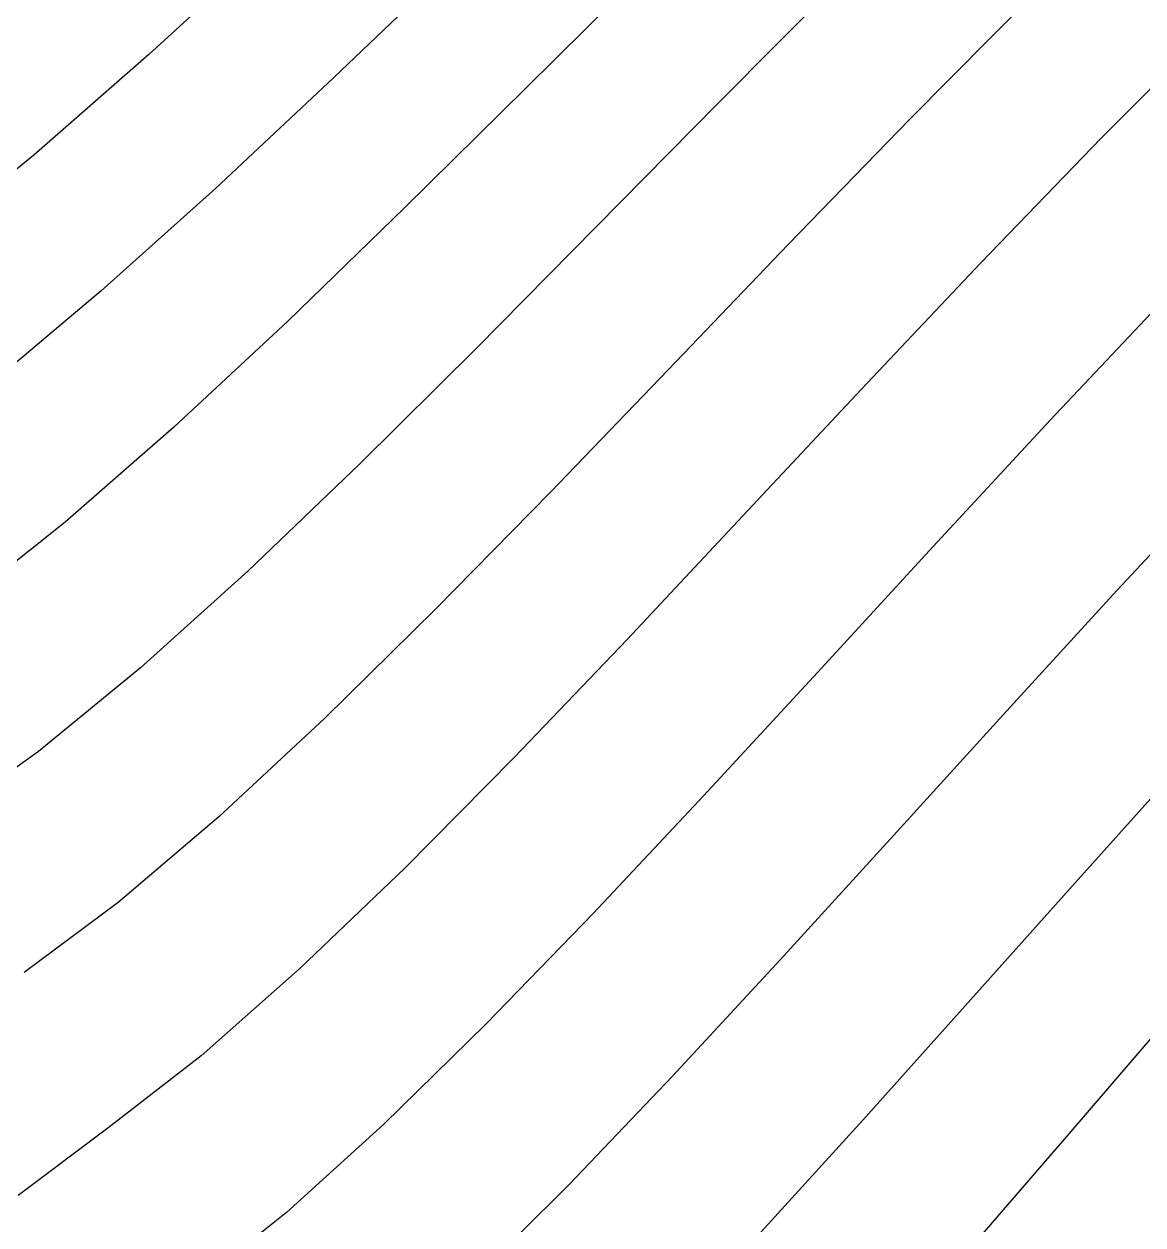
# Model space of a CAD drawing. Extents: x -607 to 1285, y -867 to 355.
# Drawn here: x 70.9 to 219.9, y -53.5 to 106.5 of the extents above; entities that cross this region are included whole.
import ezdxf

# ---------------------------------------------------------------- set-up
doc = ezdxf.new("R2010")
doc.units = 0
for name, color, linetype in [('0_3112', 7, 'CONTINUOUS'), ('0_3113', 7, 'CONTINUOUS'), ('0_3114', 7, 'CONTINUOUS'), ('0_3215', 7, 'CONTINUOUS'), ('0_3216', 7, 'CONTINUOUS'), ('0_3217', 7, 'CONTINUOUS'), ('0_3218', 7, 'CONTINUOUS'), ('0_3318', 7, 'CONTINUOUS'), ('0_3319', 7, 'CONTINUOUS'), ('0_3320', 7, 'CONTINUOUS'), ('0_3321', 7, 'CONTINUOUS'), ('0_3322', 7, 'CONTINUOUS'), ('0_3323', 7, 'CONTINUOUS'), ('0_3421', 7, 'CONTINUOUS'), ('0_3422', 7, 'CONTINUOUS'), ('0_3423', 7, 'CONTINUOUS'), ('0_3424', 7, 'CONTINUOUS'), ('0_3425', 7, 'CONTINUOUS'), ('0_3426', 7, 'CONTINUOUS'), ('0_3427', 7, 'CONTINUOUS'), ('0_3428', 7, 'CONTINUOUS'), ('0_3524', 7, 'CONTINUOUS'), ('0_3525', 7, 'CONTINUOUS'), ('0_3526', 7, 'CONTINUOUS'), ('0_3527', 7, 'CONTINUOUS'), ('0_3528', 7, 'CONTINUOUS'), ('0_3529', 7, 'CONTINUOUS'), ('0_3530', 7, 'CONTINUOUS'), ('0_3531', 7, 'CONTINUOUS'), ('0_3532', 7, 'CONTINUOUS'), ('0_3533', 7, 'CONTINUOUS'), ('0_3627', 7, 'CONTINUOUS'), ('0_3628', 7, 'CONTINUOUS'), ('0_3629', 7, 'CONTINUOUS'), ('0_3630', 7, 'CONTINUOUS'), ('0_3631', 7, 'CONTINUOUS'), ('0_3632', 7, 'CONTINUOUS'), ('0_3633', 7, 'CONTINUOUS'), ('0_3634', 7, 'CONTINUOUS'), ('0_3635', 7, 'CONTINUOUS'), ('0_3636', 7, 'CONTINUOUS'), ('0_3732', 7, 'CONTINUOUS'), ('0_3733', 7, 'CONTINUOUS'), ('0_3734', 7, 'CONTINUOUS'), ('0_3735', 7, 'CONTINUOUS'), ('0_3736', 7, 'CONTINUOUS'), ('0_3737', 7, 'CONTINUOUS'), ('0_3738', 7, 'CONTINUOUS'), ('0_3739', 7, 'CONTINUOUS'), ('0_3740', 7, 'CONTINUOUS'), ('0_3836', 7, 'CONTINUOUS'), ('0_3837', 7, 'CONTINUOUS'), ('0_3838', 7, 'CONTINUOUS'), ('0_3839', 7, 'CONTINUOUS'), ('0_3840', 7, 'CONTINUOUS'), ('0_3841', 7, 'CONTINUOUS'), ('0_3842', 7, 'CONTINUOUS'), ('0_3940', 7, 'CONTINUOUS'), ('0_3941', 7, 'CONTINUOUS'), ('0_3942', 7, 'CONTINUOUS'), ('0_3943', 7, 'CONTINUOUS'), ('0_4044', 7, 'CONTINUOUS'), ('0_4045', 7, 'CONTINUOUS')]:
    doc.layers.add(name, color=color, linetype=linetype)

msp = doc.modelspace()

# ---------------------------------------------------------------- linework, layer by layer
at = {"layer": '0_3112'}
msp.add_polyline3d([(103.3907, 116.9727, -2628.6626), (87.5241, 102.4648, -2626.3333)], dxfattribs=at)
at = {"layer": '0_3113'}
msp.add_polyline3d([(87.5241, 102.4648, -2626.3333), (72.2041, 89.055, -2623.5151)], dxfattribs=at)
at = {"layer": '0_3114'}
msp.add_polyline3d([(72.2041, 89.055, -2623.5151), (57.5472, 77.1072, -2619.9802)], dxfattribs=at)
at = {"layer": '0_3215'}
msp.add_polyline3d([(128.3016, 114.8452, -2608.6123), (112.1296, 99.375, -2606.9202)], dxfattribs=at)
at = {"layer": '0_3216'}
msp.add_polyline3d([(112.1296, 99.375, -2606.9202), (96.3867, 84.6322, -2604.9563)], dxfattribs=at)
at = {"layer": '0_3217'}
msp.add_polyline3d([(96.3867, 84.6322, -2604.9563), (81.1893, 70.9728, -2602.489)], dxfattribs=at)
at = {"layer": '0_3218'}
msp.add_polyline3d([(81.1893, 70.9728, -2602.489), (66.6542, 58.7529, -2599.2866)], dxfattribs=at)
at = {"layer": '0_3318'}
msp.add_polyline3d([(154.1157, 114.236, -2587.8655), (137.7207, 97.9598, -2586.796)], dxfattribs=at)
at = {"layer": '0_3319'}
msp.add_polyline3d([(137.7207, 97.9598, -2586.796), (121.6356, 82.061, -2585.673)], dxfattribs=at)
at = {"layer": '0_3320'}
msp.add_polyline3d([(121.6356, 82.061, -2585.673), (105.9748, 66.8911, -2584.2559)], dxfattribs=at)
at = {"layer": '0_3321'}
msp.add_polyline3d([(105.9748, 66.8911, -2584.2559), (90.8528, 52.8018, -2582.302)], dxfattribs=at)
at = {"layer": '0_3322'}
msp.add_polyline3d([(90.8528, 52.8018, -2582.302), (76.3842, 40.1445, -2579.5696)], dxfattribs=at)
at = {"layer": '0_3323'}
msp.add_polyline3d([(76.3842, 40.1445, -2579.5696), (62.6833, 29.2709, -2575.817)], dxfattribs=at)
at = {"layer": '0_3421'}
msp.add_polyline3d([(179.7028, 112.4512, -2567.9392), (163.2917, 95.9352, -2567.1626)], dxfattribs=at)
at = {"layer": '0_3422'}
msp.add_polyline3d([(163.2917, 95.9352, -2567.1626), (147.0742, 79.454, -2566.5713)], dxfattribs=at)
at = {"layer": '0_3423'}
msp.add_polyline3d([(147.0742, 79.454, -2566.5713), (131.1632, 63.3513, -2565.9175)], dxfattribs=at)
at = {"layer": '0_3424'}
msp.add_polyline3d([(131.1632, 63.3513, -2565.9175), (115.6714, 47.9709, -2564.953)], dxfattribs=at)
at = {"layer": '0_3425'}
msp.add_polyline3d([(115.6714, 47.9709, -2564.953), (100.7117, 33.6565, -2563.4294)], dxfattribs=at)
at = {"layer": '0_3426'}
msp.add_polyline3d([(100.7117, 33.6565, -2563.4294), (86.3969, 20.7517, -2561.0996)], dxfattribs=at)
at = {"layer": '0_3427'}
msp.add_polyline3d([(86.3969, 20.7517, -2561.0996), (72.8398, 9.6002, -2557.715)], dxfattribs=at)
at = {"layer": '0_3428'}
msp.add_polyline3d([(72.8398, 9.6002, -2557.715), (60.1533, 0.546, -2553.0278)], dxfattribs=at)
at = {"layer": '0_3524'}
msp.add_polyline3d([(205.1317, 110.2669, -2548.1357), (188.865, 93.845, -2547.478)], dxfattribs=at)
at = {"layer": '0_3525'}
msp.add_polyline3d([(188.865, 93.845, -2547.478), (172.6817, 77.1307, -2547.259)], dxfattribs=at)
at = {"layer": '0_3526'}
msp.add_polyline3d([(172.6817, 77.1307, -2547.259), (156.6909, 60.4601, -2547.2224)], dxfattribs=at)
at = {"layer": '0_3527'}
msp.add_polyline3d([(156.6909, 60.4601, -2547.2224), (141.0016, 44.1689, -2547.111)], dxfattribs=at)
at = {"layer": '0_3528'}
msp.add_polyline3d([(141.0016, 44.1689, -2547.111), (125.7228, 28.5929, -2546.6685)], dxfattribs=at)
at = {"layer": '0_3529'}
msp.add_polyline3d([(125.7228, 28.5929, -2546.6685), (110.9634, 14.068, -2545.6375)], dxfattribs=at)
at = {"layer": '0_3530'}
msp.add_polyline3d([(110.9634, 14.068, -2545.6375), (96.8325, 0.9301, -2543.7617)], dxfattribs=at)
at = {"layer": '0_3531'}
msp.add_polyline3d([(96.8325, 0.9301, -2543.7617), (83.4391, -10.4849, -2540.7842)], dxfattribs=at)
at = {"layer": '0_3532'}
msp.add_polyline3d([(83.4391, -10.4849, -2540.7842), (70.8922, -19.8413, -2536.4485)], dxfattribs=at)
at = {"layer": '0_3533'}
msp.add_polyline3d([(82.0682, -40.5655, -2521.0808), (70.1056, -49.5405, -2516.8599)], dxfattribs=at)
at = {"layer": '0_3627'}
msp.add_polyline3d([(230.3644, 107.3436, -2528.8225), (214.3596, 91.3351, -2528.0422)], dxfattribs=at)
at = {"layer": '0_3628'}
msp.add_polyline3d([(214.3596, 91.3351, -2528.0422), (198.338, 74.7238, -2527.974)], dxfattribs=at)
at = {"layer": '0_3629'}
msp.add_polyline3d([(198.338, 74.7238, -2527.974), (182.4038, 57.8369, -2528.3516)], dxfattribs=at)
at = {"layer": '0_3630'}
msp.add_polyline3d([(182.4038, 57.8369, -2528.3516), (166.6614, 41.0023, -2528.9084)], dxfattribs=at)
at = {"layer": '0_3631'}
msp.add_polyline3d([(166.6614, 41.0023, -2528.9084), (151.2148, 24.5475, -2529.3774)], dxfattribs=at)
at = {"layer": '0_3632'}
msp.add_polyline3d([(151.2148, 24.5475, -2529.3774), (136.1683, 8.7999, -2529.4927)], dxfattribs=at)
at = {"layer": '0_3633'}
msp.add_polyline3d([(136.1683, 8.7999, -2529.4927), (121.6262, -5.9128, -2528.987)], dxfattribs=at)
at = {"layer": '0_3634'}
msp.add_polyline3d([(121.6262, -5.9128, -2528.987), (107.6926, -19.263, -2527.5942)], dxfattribs=at)
at = {"layer": '0_3635'}
msp.add_polyline3d([(107.6926, -19.263, -2527.5942), (94.4718, -30.9232, -2525.0476)], dxfattribs=at)
at = {"layer": '0_3636'}
msp.add_polyline3d([(94.4718, -30.9232, -2525.0476), (82.0681, -40.5657, -2521.0808)], dxfattribs=at)
at = {"layer": '0_3732'}
msp.add_polyline3d([(223.276, 70.3395, -2510.1055), (207.5849, 53.7601, -2510.5042)], dxfattribs=at)
at = {"layer": '0_3733'}
msp.add_polyline3d([(207.5849, 53.7601, -2510.5042), (191.9825, 36.9235, -2511.3499)], dxfattribs=at)
at = {"layer": '0_3734'}
msp.add_polyline3d([(191.9825, 36.9235, -2511.3499), (176.5691, 20.1462, -2512.3706)], dxfattribs=at)
at = {"layer": '0_3735'}
msp.add_polyline3d([(176.5691, 20.1462, -2512.3706), (161.4449, 3.7444, -2513.2944)], dxfattribs=at)
at = {"layer": '0_3736'}
msp.add_polyline3d([(161.4449, 3.7444, -2513.2944), (146.71, -11.9657, -2513.8494)], dxfattribs=at)
at = {"layer": '0_3737'}
msp.add_polyline3d([(146.71, -11.9657, -2513.8494), (132.4645, -26.6678, -2513.7634)], dxfattribs=at)
at = {"layer": '0_3738'}
msp.add_polyline3d([(132.4645, -26.6678, -2513.7634), (118.8088, -40.0456, -2512.7644)], dxfattribs=at)
at = {"layer": '0_3739'}
msp.add_polyline3d([(118.8088, -40.0456, -2512.7644), (105.8428, -51.7828, -2510.5806)], dxfattribs=at)
at = {"layer": '0_3740'}
msp.add_polyline3d([(105.8428, -51.7828, -2510.5806), (93.6668, -61.5634, -2506.9397)], dxfattribs=at)
at = {"layer": '0_3836'}
msp.add_polyline3d([(231.7237, 47.4124, -2494.2202), (216.4682, 31.0771, -2494.9802)], dxfattribs=at)
at = {"layer": '0_3837'}
msp.add_polyline3d([(216.4682, 31.0771, -2494.9802), (201.3019, 14.5041, -2496.1855)], dxfattribs=at)
at = {"layer": '0_3838'}
msp.add_polyline3d([(201.3019, 14.5041, -2496.1855), (186.3206, -2.0043, -2497.5618)], dxfattribs=at)
at = {"layer": '0_3839'}
msp.add_polyline3d([(186.3206, -2.0043, -2497.5618), (171.6198, -18.1459, -2498.8342)], dxfattribs=at)
at = {"layer": '0_3840'}
msp.add_polyline3d([(171.6198, -18.1459, -2498.8342), (157.2952, -33.6183, -2499.7288)], dxfattribs=at)
at = {"layer": '0_3841'}
msp.add_polyline3d([(157.2952, -33.6183, -2499.7288), (143.4425, -48.1193, -2499.9707)], dxfattribs=at)
at = {"layer": '0_3842'}
msp.add_polyline3d([(143.4425, -48.1193, -2499.9707), (130.1574, -61.3465, -2499.2854)], dxfattribs=at)
at = {"layer": '0_3940'}
msp.add_polyline3d([(226.468, 9.4537, -2479.8733), (211.6431, -7.0258, -2481.5635)], dxfattribs=at)
at = {"layer": '0_3941'}
msp.add_polyline3d([(211.6431, -7.0258, -2481.5635), (197.0007, -23.4341, -2483.4204)], dxfattribs=at)
at = {"layer": '0_3942'}
msp.add_polyline3d([(197.0007, -23.4341, -2483.4204), (182.6318, -39.4807, -2485.1638)], dxfattribs=at)
at = {"layer": '0_3943'}
msp.add_polyline3d([(182.6318, -39.4807, -2485.1638), (168.6273, -54.8751, -2486.514)], dxfattribs=at)
at = {"layer": '0_4044'}
msp.add_polyline3d([(224.6898, -24.3299, -2465.0747), (210.0462, -41.3347, -2467.971)], dxfattribs=at)
at = {"layer": '0_4045'}
msp.add_polyline3d([(210.0462, -41.3347, -2467.971), (195.6742, -57.9689, -2470.7305)], dxfattribs=at)

doc.saveas('drawing.dxf')
